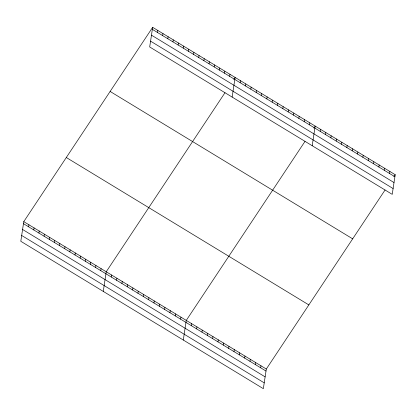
<?xml version="1.0" encoding="UTF-8"?>
<svg xmlns="http://www.w3.org/2000/svg" width="416" height="416" viewBox="0 0 416 416"><rect width="100%" height="100%" fill="white"/><g stroke="black" fill="none" stroke-linecap="round" stroke-linejoin="round"><path stroke-width="0.62" d="M152.656 27.326L149.687 46.966L392.231 194.355L395.2 174.71L152.656 27.326L23.769 221.645L20.8 241.29L263.344 388.674L266.313 369.034L385.06 190.003M28.621 226.798L28.922 224.78M33.774 229.934L34.081 227.911M38.927 233.064L39.234 231.041M44.08 236.194L44.387 234.172M49.234 239.325L49.54 237.307M54.387 242.46L54.694 240.438M59.545 245.591L59.847 243.568M64.698 248.721L65.005 246.704M69.852 251.857L70.158 249.834M75.005 254.987L75.312 252.964M80.158 258.118L80.465 256.1M85.311 261.253L85.618 259.23M90.47 264.384L90.771 262.361M95.623 267.514L95.924 265.491M100.776 270.644L101.083 268.627M103.267 291.398L106.236 271.757L224.978 92.732M111.264 277.02L111.571 275.002M116.6 280.264L116.906 278.242M157.508 32.479L157.81 30.456M121.935 283.504L122.242 281.486M162.661 35.615L162.968 33.592M127.275 286.749L127.577 284.726M167.814 38.745L168.121 36.722M132.61 289.988L132.912 287.971M172.968 41.876L173.274 39.853M137.946 293.233L138.252 291.21M178.121 45.006L178.428 42.988M143.281 296.478L143.588 294.455M183.274 48.142L183.581 46.119M148.616 299.718L148.923 297.695M188.432 51.272L188.734 49.249M153.951 302.962L154.258 300.94M193.586 54.402L193.892 52.385M159.286 306.202L159.593 304.184M198.739 57.538L199.046 55.515M164.627 309.447L164.928 307.424M203.892 60.668L204.199 58.646M169.962 312.686L170.264 310.669M209.045 63.799L209.352 61.776M175.297 315.931L175.604 313.908M214.198 66.929L214.505 64.912M180.632 319.171L180.939 317.153M219.357 70.065L219.658 68.042M183.305 340.038L186.274 320.393L305.016 141.367M224.51 73.195L224.812 71.172M191.303 325.66L191.61 323.638M229.663 76.326L229.97 74.308M196.638 328.9L196.945 326.877M232.154 97.079L235.123 77.438L233.813 79.409M201.978 332.145L202.28 330.122M240.152 82.701L240.458 80.678M207.314 335.384L207.615 333.362M245.487 85.946L245.794 83.923M212.649 338.629L212.956 336.606M250.822 89.185L251.129 87.168M217.984 341.869L218.291 339.851M256.162 92.43L256.464 90.407M223.319 345.114L223.626 343.091M261.498 95.67L261.799 93.652M228.654 348.353L228.961 346.336M266.833 98.914L267.14 96.892M233.99 351.598L234.296 349.575M272.168 102.159L272.475 100.136M239.33 354.843L239.632 352.82M277.503 105.399L277.81 103.376M244.665 358.082L244.967 356.06M282.838 108.644L283.145 106.621M250 361.327L250.307 359.304M288.174 111.883L288.48 109.86M255.336 364.567L255.642 362.544M293.514 115.128L293.816 113.105M260.671 367.812L260.978 365.789M298.849 118.368L299.151 116.35M304.184 121.612L304.491 119.59M309.52 124.852L309.826 122.834M312.192 145.714L315.162 126.074L313.851 128.05M320.19 131.336L320.497 129.319M325.525 134.581L325.832 132.558M330.866 137.826L331.167 135.803M336.201 141.066L336.502 139.043M341.536 144.31L341.843 142.288M346.871 147.55L347.178 145.532M352.206 150.795L352.513 148.772M357.542 154.034L357.848 152.017M362.877 157.279L363.184 155.256M368.217 160.519L368.519 158.501M373.552 163.764L373.854 161.741M378.888 167.008L379.194 164.986M384.223 170.248L384.53 168.225M389.558 173.493L389.865 171.47M393.89 176.686L395.2 174.71M152.35 29.349L394.893 176.732M151.471 35.162L394.014 182.546M150.566 41.153L393.11 188.542M110.126 91.452L352.669 238.836M66.305 157.518L308.844 304.907M23.769 221.645L266.313 369.034M23.462 223.668L266.006 371.051M22.584 229.481L265.127 376.87M21.679 235.472L264.222 382.86"/></g></svg>
